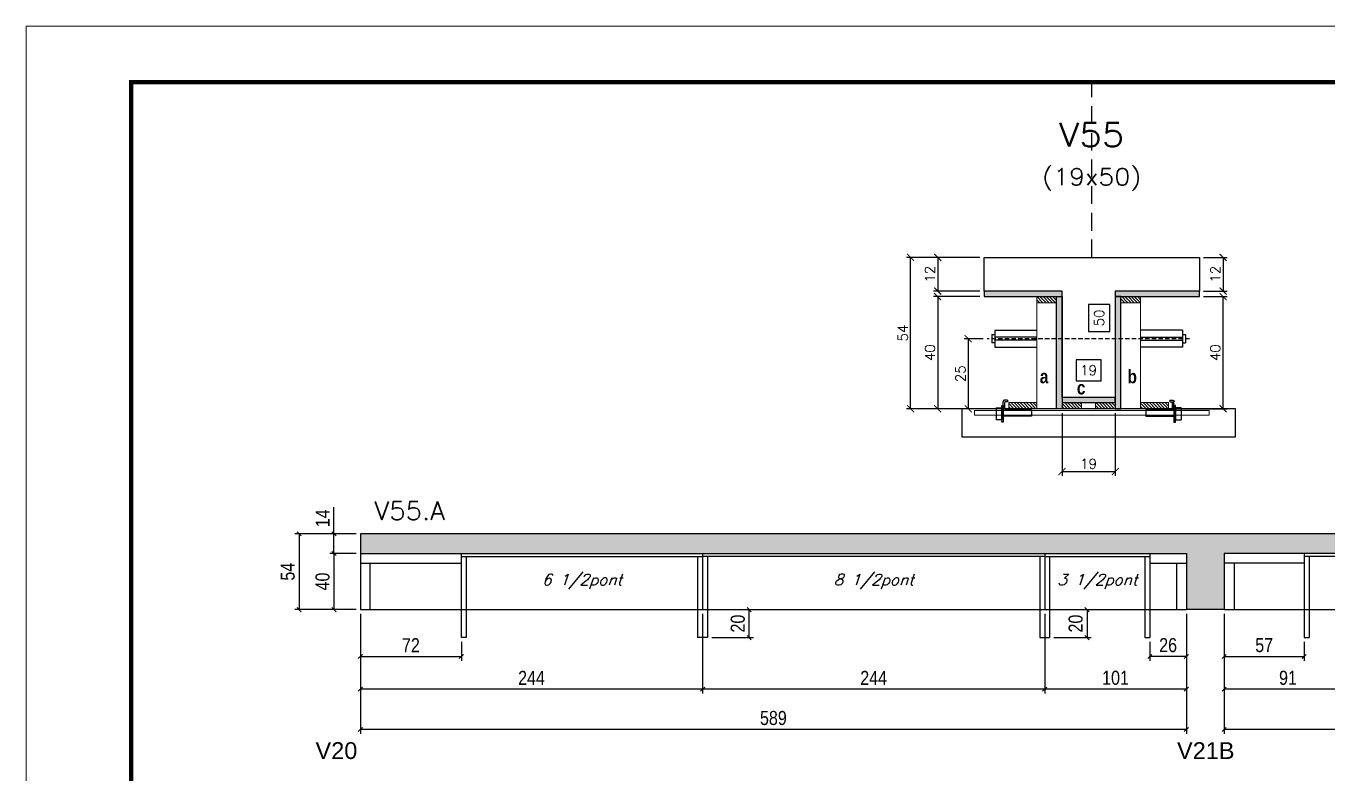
# Model space of a CAD drawing. Extents: x 0 to 6325, y 5574 to 19307.
# Drawn here: x 1585 to 2513, y 11834 to 12367 of the extents above; entities that cross this region are included whole.
import ezdxf
from ezdxf.enums import TextEntityAlignment as Align

# ---------------------------------------------------------------- set-up
doc = ezdxf.new("R2010")
doc.units = 0
doc.linetypes.add('DASHED', pattern=[0.75, 0.5, -0.25])
doc.linetypes.add('HIDDEN', pattern=[9.525, 6.35, -3.175])
for name, color, linetype in [('1', 1, 'Continuous'), ('5', 5, 'Continuous'), ('barrote', 251, 'Continuous'), ('COTA', 241, 'Continuous'), ('Cota Seção (2x)', 4, 'Continuous'), ('detalhes', 4, 'Continuous'), ('Hachura', 253, 'Continuous'), ('Painéis', 200, 'Continuous'), ('presilha', 1, 'Continuous'), ('SARR_2.2x7', 40, 'Continuous'), ('SARR_3.5x7', 81, 'Continuous'), ('TENSOR', 3, 'Continuous'), ('texto', 7, 'Continuous'), ('Texto de Titulo', 7, 'Continuous'), ('Texto Qtd Sarr', 242, 'Continuous')]:
    doc.layers.add(name, color=color, linetype=linetype)
for name, color, linetype, lineweight in [('CONCRETO', 251, 'Continuous', 25), ('Folhas', 255, 'Continuous', 9), ('Madeira', 126, 'Continuous', 18), ('SARRAFO DE PRESSAO', 251, 'DASHED', 9), ('SCO-___-LAJ', 2, 'Continuous', 0), ('Texto Seção', 7, 'Continuous', 15)]:
    doc.layers.add(name, color=color, linetype=linetype, lineweight=lineweight)
doc.styles.add('COTA TECNICA', font='techl___.ttf', dxfattribs={"height": 10})
doc.styles.add('REGUA-120', font='ROMANS.shx', dxfattribs={"height": 15})
doc.styles.add('Romans', font='romans.shx')
doc.styles.get("Standard").update_dxf_attribs({"font": 'arial.ttf'})
doc.styles.add('TECNICA', font='techb___.ttf', dxfattribs={"height": 10})
doc.dimstyles.new('Cota Seção (2x)', dxfattribs={"dimtxt": 7, "dimasz": 5, "dimexe": 3, "dimexo": 3, "dimgap": 2, "dimtad": 3, "dimdec": 1, "dimlfac": 0.5, "dimzin": 12, "dimdsep": 46, "dimtxsty": 'Romans', "dimblk": 'ARCHTICK', "dimcen": 0, "dimclrd": 4, "dimclre": 4, "dimclrt": 1, "dimadec": 1, "dimazin": 3, "dimtfac": 1, "dimtdec": 1, "dimtmove": 0, "dimatfit": 3, "dimldrblk": 'OBLIQUE', "dimfxl": 1, "dimtolj": 1, "dimtzin": 12, "dimarcsym": 0})
doc.dimstyles.new('Cota Seção interna', dxfattribs={"dimtxt": 7, "dimasz": 6, "dimexe": 0.18, "dimexo": 2, "dimgap": -4, "dimtad": 3, "dimdec": 1, "dimlfac": 0.5, "dimzin": 12, "dimdsep": 46, "dimtxsty": 'Romans', "dimblk": 'ARCHTICK', "dimcen": 0.09, "dimse1": 1, "dimse2": 1, "dimsd1": 1, "dimsd2": 1, "dimclrd": 180, "dimclre": 5, "dimclrt": 1, "dimadec": 0, "dimazin": 3, "dimtfac": 1, "dimtdec": 1, "dimtofl": 0, "dimtmove": 0, "dimatfit": 3, "dimldrblk": 'ARCHTICK', "dimfxl": 1, "dimtolj": 1, "dimtzin": 0, "dimarcsym": 0})
doc.dimstyles.new('PAINEL', dxfattribs={"dimtxt": 10, "dimasz": 3, "dimexe": 3, "dimexo": 3, "dimgap": 3, "dimtad": 1, "dimdec": 1, "dimzin": 12, "dimdsep": 46, "dimtxsty": 'COTA TECNICA', "dimblk1": 'OBLIQUE', "dimblk2": 'OBLIQUE', "dimsah": 1, "dimcen": 0.9, "dimclrd": 4, "dimclre": 4, "dimclrt": 240, "dimadec": 1, "dimazin": 3, "dimtfac": 1, "dimtdec": 1, "dimtmove": 0, "dimatfit": 3, "dimfxl": 1, "dimtolj": 1, "dimtzin": 12, "dimarcsym": 0})
pattern_1 = [(315, (25280.4202, 3864.4807), (1.12253202, 1.12253202), [])]

# ---------------------------------------------------------------- blocks, each defined once
blk = doc.blocks.new('9999999999')
at = {"layer": 'Folhas'}
blk.add_lwpolyline([(98138.98, 34190.21), (99623.98, 34190.21), (99623.98, 35240.21), (98138.98, 35240.21)], close=True, dxfattribs=at)
at = {"layer": 'Folhas', "color": 30, "const_width": 3}
blk.add_lwpolyline([(98213.98, 34230.21), (99583.98, 34230.21), (99583.98, 35200.21), (98213.98, 35200.21)], close=True, dxfattribs=at)
blk = doc.blocks.new('titulo1')
at = {"layer": 'Defpoints', "color": 252, "linetype": 'HIDDEN', "ltscale": 2}
blk.add_line((0, 0), (0, 125), dxfattribs=at)
at = {"layer": 'Defpoints', "style": 'Romans', "oblique": 15}
blk.add_attdef('FOLHA', text='', height=10, dxfattribs=at).set_placement((0, 15.58), align=Align.MIDDLE_CENTER)
at = {"layer": 'Texto Qtd Sarr', "color": 3, "style": 'Romans', "oblique": 15}
for tag, height, p in [('TITULO', 17, (0, 71.45)), ('SEÇÃO', 12, (0, 41.55))]:
    blk.add_attdef(tag, text='', height=height, dxfattribs=at).set_placement(p, align=Align.MIDDLE_CENTER)
blk = doc.blocks.new('_ArchTick')
at = {"color": 0, "linetype": 'ByBlock', "const_width": 0.15}
blk.add_lwpolyline([(-0.5, -0.5), (0.5, 0.5)], dxfattribs=at)
blk = doc.blocks.new('*D3321')
at = {"layer": 'COTA', "color": 4, "lineweight": -2, "transparency": 16777216}
for p, q in [((2424.8, 12202.12), (2441.67, 12202.12)), ((2438.67, 12202.12), (2438.67, 12178.12)), ((2424.8, 12178.12), (2441.67, 12178.12))]:
    blk.add_line(p, q, dxfattribs=at)
at = {"layer": 'Defpoints', "color": 0, "transparency": 16777216}
for p in [(2421.8, 12202.12), (2421.8, 12178.12), (2438.67, 12178.12)]:
    blk.add_point(p, dxfattribs=at)
at = {"layer": 'COTA', "color": 4, "lineweight": -2, "transparency": 16777216, "xscale": 5, "yscale": 5, "zscale": 5}
for p, rotation in [((2438.67, 12202.12), 90), ((2438.67, 12178.12), 270)]:
    blk.add_blockref('_ArchTick', p, dxfattribs=dict(at, rotation=rotation))
at = {"layer": 'COTA', "color": 1, "transparency": 16777216, "insert": (2433.17, 12190.12), "char_height": 7, "attachment_point": 5, "rotation": 90, "style": 'Romans'}
blk.add_mtext('\\A1;12', dxfattribs=at)
blk = doc.blocks.new('_Oblique')
at = {"layer": '1', "color": 0, "lineweight": -2}
blk.add_line((-0.5, -0.5), (0.5, 0.5), dxfattribs=at)
blk = doc.blocks.new('*D3322')
at = {"layer": 'COTA', "color": 4, "lineweight": -2, "transparency": 16777216}
for p, q in [((2265.2, 12202.12), (2212.82, 12202.12)), ((2215.82, 12094.12), (2215.82, 12202.12)), ((2287.2, 12094.12), (2212.82, 12094.12))]:
    blk.add_line(p, q, dxfattribs=at)
at = {"layer": 'Defpoints', "color": 0, "transparency": 16777216}
for p in [(2215.82, 12202.12), (2268.2, 12202.12), (2290.2, 12094.12)]:
    blk.add_point(p, dxfattribs=at)
at = {"layer": 'COTA', "color": 4, "lineweight": -2, "transparency": 16777216, "xscale": 5, "yscale": 5, "zscale": 5}
for p, rotation in [((2215.82, 12202.12), 90), ((2215.82, 12094.12), 270)]:
    blk.add_blockref('_ArchTick', p, dxfattribs=dict(at, rotation=rotation))
at = {"layer": 'COTA', "color": 1, "transparency": 16777216, "insert": (2210.32, 12148.12), "char_height": 7, "attachment_point": 5, "rotation": 90, "style": 'Romans'}
blk.add_mtext('\\A1;54', dxfattribs=at)
blk = doc.blocks.new('*D3323')
at = {"layer": 'COTA', "color": 4, "lineweight": -2, "transparency": 16777216}
for p, q in [((2424.8, 12174.12), (2441.67, 12174.12)), ((2438.67, 12094.12), (2438.67, 12174.12)), ((2398.4, 12094.12), (2441.67, 12094.12))]:
    blk.add_line(p, q, dxfattribs=at)
at = {"layer": 'Defpoints', "color": 0, "transparency": 16777216}
for p in [(2421.8, 12174.12), (2438.67, 12174.12), (2395.4, 12094.12)]:
    blk.add_point(p, dxfattribs=at)
at = {"layer": 'COTA', "color": 4, "lineweight": -2, "transparency": 16777216, "xscale": 5, "yscale": 5, "zscale": 5}
for p, rotation in [((2438.67, 12174.12), 90), ((2438.67, 12094.12), 270)]:
    blk.add_blockref('_ArchTick', p, dxfattribs=dict(at, rotation=rotation))
at = {"layer": 'COTA', "color": 1, "transparency": 16777216, "insert": (2433.17, 12134.12), "char_height": 7, "attachment_point": 5, "rotation": 90, "style": 'Romans'}
blk.add_mtext('\\A1;40', dxfattribs=at)
blk = doc.blocks.new('*D3324')
at = {"layer": 'Cota Seção (2x)', "color": 180, "lineweight": -2, "transparency": 16777216}
for p, q in [((2357.8, 12168.6), (2342.8, 12168.6)), ((2342.8, 12168.6), (2342.8, 12149.27)), ((2357.8, 12149.27), (2357.8, 12168.6)), ((2342.8, 12149.27), (2357.8, 12149.27))]:
    blk.add_line(p, q, dxfattribs=at)
at = {"layer": 'Defpoints', "color": 0, "transparency": 16777216}
for p in [(2361.8, 12202.12), (2372.8, 12202.12), (2372.8, 12102.12)]:
    blk.add_point(p, dxfattribs=at)
at = {"layer": 'Cota Seção (2x)', "color": 1, "transparency": 16777216, "insert": (2350.3, 12158.93), "char_height": 7, "attachment_point": 5, "rotation": 90, "style": 'Romans'}
blk.add_mtext('\\A1;50', dxfattribs=at)
blk = doc.blocks.new('*D3325')
at = {"layer": 'COTA', "color": 4, "lineweight": -2, "transparency": 16777216}
for p, q in [((2265.2, 12202.12), (2232.14, 12202.12)), ((2235.14, 12202.12), (2235.14, 12178.12)), ((2265.2, 12178.12), (2232.14, 12178.12))]:
    blk.add_line(p, q, dxfattribs=at)
at = {"layer": 'Defpoints', "color": 0, "transparency": 16777216}
for p in [(2268.2, 12202.12), (2235.14, 12178.12), (2268.2, 12178.12)]:
    blk.add_point(p, dxfattribs=at)
at = {"layer": 'COTA', "color": 4, "lineweight": -2, "transparency": 16777216, "xscale": 5, "yscale": 5, "zscale": 5}
for p, rotation in [((2235.14, 12202.12), 90), ((2235.14, 12178.12), 270)]:
    blk.add_blockref('_ArchTick', p, dxfattribs=dict(at, rotation=rotation))
at = {"layer": 'COTA', "color": 1, "transparency": 16777216, "insert": (2229.64, 12190.12), "char_height": 7, "attachment_point": 5, "rotation": 90, "style": 'Romans'}
blk.add_mtext('\\A1;12', dxfattribs=at)
blk = doc.blocks.new('*D3326')
at = {"layer": 'COTA', "color": 4, "lineweight": -2, "transparency": 16777216}
for p, q in [((2265.2, 12174.12), (2232.14, 12174.12)), ((2235.14, 12174.12), (2235.14, 12094.12)), ((2287.2, 12094.12), (2232.14, 12094.12))]:
    blk.add_line(p, q, dxfattribs=at)
at = {"layer": 'Defpoints', "color": 0, "transparency": 16777216}
for p in [(2268.2, 12174.12), (2235.14, 12094.12), (2290.2, 12094.12)]:
    blk.add_point(p, dxfattribs=at)
at = {"layer": 'COTA', "color": 4, "lineweight": -2, "transparency": 16777216, "xscale": 5, "yscale": 5, "zscale": 5}
for p, rotation in [((2235.14, 12174.12), 90), ((2235.14, 12094.12), 270)]:
    blk.add_blockref('_ArchTick', p, dxfattribs=dict(at, rotation=rotation))
at = {"layer": 'COTA', "color": 1, "transparency": 16777216, "insert": (2229.64, 12134.12), "char_height": 7, "attachment_point": 5, "rotation": 90, "style": 'Romans'}
blk.add_mtext('\\A1;40', dxfattribs=at)
blk = doc.blocks.new('PRESILHA METÁLICA 1')
at = {"layer": 'presilha'}
for p, q in [((6, 15.5), (7.5, 15.5)), ((6, -2.5), (6, 15.5)), ((7.5, 10.6), (7.5, 19.9)), ((7.5, 15.5), (7.5, -2.5)), ((12, 21), (8.6, 21)), ((9, 11.6), (9, 18.9)), ((12, 19.5), (9.6, 19.5)), ((12, 21), (12, 19.5)), ((0, 13), (6, 13)), ((0, 13), (0, 0)), ((6, 0), (0, 0)), ((6, 13), (6, 0)), ((37.5, 4.1), (7.5, 4.1)), ((37.5, 11), (9.6, 11)), ((37.5, 11), (37.5, 4.1)), ((7.5, -2.5), (6, -2.5))]:
    blk.add_line(p, q, dxfattribs=at)
for centre, radius, start, end in [((8.6, 19.9), 1.14, 90, 180), ((9.6, 18.9), 0.57, 90, 180), ((9.6, 11.6), 0.57, 180, 270)]:
    blk.add_arc(centre, radius, start, end, dxfattribs=at)
blk = doc.blocks.new('*D3327')
at = {"layer": 'COTA', "color": 4, "lineweight": -2, "transparency": 16777216}
for p, q in [((2323.8, 12091.12), (2323.8, 12046.4)), ((2361.8, 12091.12), (2361.8, 12046.4)), ((2323.8, 12049.4), (2361.8, 12049.4))]:
    blk.add_line(p, q, dxfattribs=at)
at = {"layer": 'Defpoints', "color": 0, "transparency": 16777216}
for p in [(2323.8, 12094.12), (2361.8, 12094.12), (2361.8, 12049.4)]:
    blk.add_point(p, dxfattribs=at)
at = {"layer": 'COTA', "color": 4, "lineweight": -2, "transparency": 16777216, "xscale": 5, "yscale": 5, "zscale": 5, "rotation": 180}
blk.add_blockref('_ArchTick', (2323.8, 12049.4), dxfattribs=at)
at = {"layer": 'COTA', "color": 4, "lineweight": -2, "transparency": 16777216, "xscale": 5, "yscale": 5, "zscale": 5}
blk.add_blockref('_ArchTick', (2361.8, 12049.4), dxfattribs=at)
at = {"layer": 'COTA', "color": 1, "transparency": 16777216, "insert": (2342.8, 12054.9), "char_height": 7, "attachment_point": 5, "style": 'Romans'}
blk.add_mtext('\\A1;19', dxfattribs=at)
blk = doc.blocks.new('*D3328')
at = {"layer": 'Cota Seção (2x)', "color": 180, "lineweight": -2, "transparency": 16777216}
for p, q in [((2351.8, 12129.12), (2333.8, 12129.12)), ((2333.8, 12129.12), (2333.8, 12114.12)), ((2351.8, 12114.12), (2351.8, 12129.12)), ((2333.8, 12114.12), (2351.8, 12114.12))]:
    blk.add_line(p, q, dxfattribs=at)
at = {"layer": 'Defpoints', "color": 0, "transparency": 16777216}
for p in [(2361.8, 12110.12), (2323.8, 12094.12), (2361.8, 12094.12)]:
    blk.add_point(p, dxfattribs=at)
at = {"layer": 'Cota Seção (2x)', "color": 1, "transparency": 16777216, "insert": (2342.8, 12121.62), "char_height": 7, "attachment_point": 5, "style": 'Romans'}
blk.add_mtext('\\A1;19', dxfattribs=at)
blk = doc.blocks.new('*D3329')
at = {"layer": 'COTA', "color": 4, "lineweight": -2, "transparency": 16777216}
for p, q in [((2439.47, 11947.92), (2439.47, 11862.38)), ((2774.47, 11947.92), (2774.47, 11862.38)), ((2774.47, 11865.38), (2439.47, 11865.38))]:
    blk.add_line(p, q, dxfattribs=at)
at = {"layer": 'Defpoints', "color": 0, "transparency": 16777216}
for p in [(2439.47, 11950.92), (2774.47, 11950.92), (2439.47, 11865.38)]:
    blk.add_point(p, dxfattribs=at)
at = {"layer": 'COTA', "color": 4, "lineweight": -2, "transparency": 16777216, "xscale": 3, "yscale": 3, "zscale": 3, "rotation": 180}
blk.add_blockref('_Oblique', (2439.47, 11865.38), dxfattribs=at)
at = {"layer": 'COTA', "color": 4, "lineweight": -2, "transparency": 16777216, "xscale": 3, "yscale": 3, "zscale": 3}
blk.add_blockref('_Oblique', (2774.47, 11865.38), dxfattribs=at)
at = {"layer": 'COTA', "color": 240, "transparency": 16777216, "insert": (2606.97, 11873.6), "char_height": 10, "attachment_point": 5, "style": 'COTA TECNICA'}
blk.add_mtext('\\A1;335', dxfattribs=at)
blk = doc.blocks.new('*D3330')
at = {"layer": 'COTA', "color": 4, "lineweight": -2, "transparency": 16777216}
for p, q in [((1820.47, 11990.92), (1801.59, 11990.92)), ((1804.59, 11990.92), (1804.59, 11950.92)), ((1820.47, 11950.92), (1801.59, 11950.92))]:
    blk.add_line(p, q, dxfattribs=at)
at = {"layer": 'Defpoints', "color": 0, "transparency": 16777216}
for p in [(1823.47, 11990.92), (1804.59, 11950.92), (1823.47, 11950.92)]:
    blk.add_point(p, dxfattribs=at)
at = {"layer": 'COTA', "color": 4, "lineweight": -2, "transparency": 16777216, "xscale": 3, "yscale": 3, "zscale": 3}
for p, rotation in [((1804.59, 11990.92), 90), ((1804.59, 11950.92), 270)]:
    blk.add_blockref('_Oblique', p, dxfattribs=dict(at, rotation=rotation))
at = {"layer": 'COTA', "color": 240, "transparency": 16777216, "insert": (1796.48, 11970.92), "char_height": 10, "attachment_point": 5, "rotation": 90, "style": 'COTA TECNICA'}
blk.add_mtext('\\A1;40', dxfattribs=at)
blk = doc.blocks.new('*D3331')
at = {"layer": 'COTA', "color": 4, "lineweight": -2, "transparency": 16777216}
for p, q in [((1804.59, 12004.92), (1804.59, 12024.03)), ((1820.47, 12004.92), (1801.59, 12004.92)), ((1804.59, 11990.92), (1804.59, 12004.92)), ((1820.47, 11990.92), (1801.59, 11990.92))]:
    blk.add_line(p, q, dxfattribs=at)
at = {"layer": 'Defpoints', "color": 0, "transparency": 16777216}
for p in [(1804.59, 12004.92), (1823.47, 12004.92), (1823.47, 11990.92)]:
    blk.add_point(p, dxfattribs=at)
at = {"layer": 'COTA', "color": 4, "lineweight": -2, "transparency": 16777216, "xscale": 3, "yscale": 3, "zscale": 3}
for p, rotation in [((1804.59, 12004.92), 90), ((1804.59, 11990.92), 270)]:
    blk.add_blockref('_Oblique', p, dxfattribs=dict(at, rotation=rotation))
at = {"layer": 'COTA', "color": 240, "transparency": 16777216, "insert": (1796.51, 12015.98), "char_height": 10, "attachment_point": 5, "rotation": 90, "style": 'COTA TECNICA'}
blk.add_mtext('\\A1;14', dxfattribs=at)
blk = doc.blocks.new('*D3332')
at = {"layer": 'COTA', "color": 4, "lineweight": -2, "transparency": 16777216}
for p, q in [((1820.47, 12004.92), (1776.76, 12004.92)), ((1779.76, 12004.92), (1779.76, 11950.92)), ((1820.47, 11950.92), (1776.76, 11950.92))]:
    blk.add_line(p, q, dxfattribs=at)
at = {"layer": 'Defpoints', "color": 0, "transparency": 16777216}
for p in [(1823.47, 12004.92), (1779.76, 11950.92), (1823.47, 11950.92)]:
    blk.add_point(p, dxfattribs=at)
at = {"layer": 'COTA', "color": 4, "lineweight": -2, "transparency": 16777216, "xscale": 3, "yscale": 3, "zscale": 3}
for p, rotation in [((1779.76, 12004.92), 90), ((1779.76, 11950.92), 270)]:
    blk.add_blockref('_Oblique', p, dxfattribs=dict(at, rotation=rotation))
at = {"layer": 'COTA', "color": 240, "transparency": 16777216, "insert": (1771.65, 11977.92), "char_height": 10, "attachment_point": 5, "rotation": 90, "style": 'COTA TECNICA'}
blk.add_mtext('\\A1;54', dxfattribs=at)
blk = doc.blocks.new('*D3333')
at = {"layer": 'COTA', "color": 4, "lineweight": -2, "transparency": 16777216}
for p, q in [((2439.47, 11947.92), (2439.47, 11891.11)), ((2530.47, 11947.92), (2530.47, 11891.11)), ((2530.47, 11894.11), (2439.47, 11894.11))]:
    blk.add_line(p, q, dxfattribs=at)
at = {"layer": 'Defpoints', "color": 0, "transparency": 16777216}
for p in [(2439.47, 11950.92), (2530.47, 11950.92), (2439.47, 11894.11)]:
    blk.add_point(p, dxfattribs=at)
at = {"layer": 'COTA', "color": 4, "lineweight": -2, "transparency": 16777216, "xscale": 3, "yscale": 3, "zscale": 3, "rotation": 180}
blk.add_blockref('_Oblique', (2439.47, 11894.11), dxfattribs=at)
at = {"layer": 'COTA', "color": 4, "lineweight": -2, "transparency": 16777216, "xscale": 3, "yscale": 3, "zscale": 3}
blk.add_blockref('_Oblique', (2530.47, 11894.11), dxfattribs=at)
at = {"layer": 'COTA', "color": 240, "transparency": 16777216, "insert": (2484.97, 11902.2), "char_height": 10, "attachment_point": 5, "style": 'COTA TECNICA'}
blk.add_mtext('\\A1;91', dxfattribs=at)
blk = doc.blocks.new('*D4403')
at = {"layer": 'COTA', "color": 4, "lineweight": -2, "transparency": 16777216}
for p, q in [((2439.47, 11947.92), (2439.47, 11914.41)), ((2496.47, 11927.92), (2496.47, 11914.41)), ((2439.47, 11917.41), (2496.47, 11917.41))]:
    blk.add_line(p, q, dxfattribs=at)
at = {"layer": 'Defpoints', "color": 0, "transparency": 16777216}
for p in [(2439.47, 11950.92), (2496.47, 11930.92), (2496.47, 11917.41)]:
    blk.add_point(p, dxfattribs=at)
at = {"layer": 'COTA', "color": 4, "lineweight": -2, "transparency": 16777216, "xscale": 3, "yscale": 3, "zscale": 3, "rotation": 180}
blk.add_blockref('_Oblique', (2439.47, 11917.41), dxfattribs=at)
at = {"layer": 'COTA', "color": 4, "lineweight": -2, "transparency": 16777216, "xscale": 3, "yscale": 3, "zscale": 3}
blk.add_blockref('_Oblique', (2496.47, 11917.41), dxfattribs=at)
at = {"layer": 'COTA', "color": 240, "transparency": 16777216, "insert": (2467.97, 11925.52), "char_height": 10, "attachment_point": 5, "style": 'COTA TECNICA'}
blk.add_mtext('\\A1;57', dxfattribs=at)
blk = doc.blocks.new('*D3334')
at = {"layer": 'COTA', "color": 4, "lineweight": -2, "transparency": 16777216}
for p, q in [((1823.47, 11947.92), (1823.47, 11862.38)), ((2412.47, 11947.92), (2412.47, 11862.38)), ((2412.47, 11865.38), (1823.47, 11865.38))]:
    blk.add_line(p, q, dxfattribs=at)
at = {"layer": 'Defpoints', "color": 0, "transparency": 16777216}
for p in [(1823.47, 11950.92), (2412.47, 11950.92), (1823.47, 11865.38)]:
    blk.add_point(p, dxfattribs=at)
at = {"layer": 'COTA', "color": 4, "lineweight": -2, "transparency": 16777216, "xscale": 3, "yscale": 3, "zscale": 3, "rotation": 180}
blk.add_blockref('_Oblique', (1823.47, 11865.38), dxfattribs=at)
at = {"layer": 'COTA', "color": 4, "lineweight": -2, "transparency": 16777216, "xscale": 3, "yscale": 3, "zscale": 3}
blk.add_blockref('_Oblique', (2412.47, 11865.38), dxfattribs=at)
at = {"layer": 'COTA', "color": 240, "transparency": 16777216, "insert": (2117.97, 11873.52), "char_height": 10, "attachment_point": 5, "style": 'COTA TECNICA'}
blk.add_mtext('\\A1;589', dxfattribs=at)
blk = doc.blocks.new('*D4404')
at = {"layer": 'COTA', "color": 4, "lineweight": -2, "transparency": 16777216}
for p, q in [((2311.47, 11947.92), (2311.47, 11891.11)), ((2412.47, 11947.92), (2412.47, 11891.11)), ((2412.47, 11894.11), (2311.47, 11894.11))]:
    blk.add_line(p, q, dxfattribs=at)
at = {"layer": 'Defpoints', "color": 0, "transparency": 16777216}
for p in [(2311.47, 11950.92), (2412.47, 11950.92), (2311.47, 11894.11)]:
    blk.add_point(p, dxfattribs=at)
at = {"layer": 'COTA', "color": 4, "lineweight": -2, "transparency": 16777216, "xscale": 3, "yscale": 3, "zscale": 3, "rotation": 180}
blk.add_blockref('_Oblique', (2311.47, 11894.11), dxfattribs=at)
at = {"layer": 'COTA', "color": 4, "lineweight": -2, "transparency": 16777216, "xscale": 3, "yscale": 3, "zscale": 3}
blk.add_blockref('_Oblique', (2412.47, 11894.11), dxfattribs=at)
at = {"layer": 'COTA', "color": 240, "transparency": 16777216, "insert": (2361.97, 11902.21), "char_height": 10, "attachment_point": 5, "style": 'COTA TECNICA'}
blk.add_mtext('\\A1;101', dxfattribs=at)
blk = doc.blocks.new('*D4405')
at = {"layer": 'COTA', "color": 4, "lineweight": -2, "transparency": 16777216}
for p, q in [((2067.47, 11947.92), (2067.47, 11891.11)), ((2311.47, 11947.92), (2311.47, 11891.11)), ((2311.47, 11894.11), (2067.47, 11894.11))]:
    blk.add_line(p, q, dxfattribs=at)
at = {"layer": 'Defpoints', "color": 0, "transparency": 16777216}
for p in [(2067.47, 11950.92), (2311.47, 11950.92), (2067.47, 11894.11)]:
    blk.add_point(p, dxfattribs=at)
at = {"layer": 'COTA', "color": 4, "lineweight": -2, "transparency": 16777216, "xscale": 3, "yscale": 3, "zscale": 3, "rotation": 180}
blk.add_blockref('_Oblique', (2067.47, 11894.11), dxfattribs=at)
at = {"layer": 'COTA', "color": 4, "lineweight": -2, "transparency": 16777216, "xscale": 3, "yscale": 3, "zscale": 3}
blk.add_blockref('_Oblique', (2311.47, 11894.11), dxfattribs=at)
at = {"layer": 'COTA', "color": 240, "transparency": 16777216, "insert": (2189.47, 11902.18), "char_height": 10, "attachment_point": 5, "style": 'COTA TECNICA'}
blk.add_mtext('\\A1;244', dxfattribs=at)
blk = doc.blocks.new('*D4397')
at = {"layer": 'COTA', "color": 4, "lineweight": -2, "transparency": 16777216}
for p, q in [((1823.47, 11947.92), (1823.47, 11891.11)), ((2067.47, 11947.92), (2067.47, 11891.11)), ((2067.47, 11894.11), (1823.47, 11894.11))]:
    blk.add_line(p, q, dxfattribs=at)
at = {"layer": 'Defpoints', "color": 0, "transparency": 16777216}
for p in [(1823.47, 11950.92), (2067.47, 11950.92), (1823.47, 11894.11)]:
    blk.add_point(p, dxfattribs=at)
at = {"layer": 'COTA', "color": 4, "lineweight": -2, "transparency": 16777216, "xscale": 3, "yscale": 3, "zscale": 3, "rotation": 180}
blk.add_blockref('_Oblique', (1823.47, 11894.11), dxfattribs=at)
at = {"layer": 'COTA', "color": 4, "lineweight": -2, "transparency": 16777216, "xscale": 3, "yscale": 3, "zscale": 3}
blk.add_blockref('_Oblique', (2067.47, 11894.11), dxfattribs=at)
at = {"layer": 'COTA', "color": 240, "transparency": 16777216, "insert": (1945.47, 11902.18), "char_height": 10, "attachment_point": 5, "style": 'COTA TECNICA'}
blk.add_mtext('\\A1;244', dxfattribs=at)
blk = doc.blocks.new('*D4398')
at = {"layer": 'COTA', "color": 4, "lineweight": -2, "transparency": 16777216}
for p, q in [((2100.7, 11930.92), (2100.7, 11950.92)), ((2073.97, 11930.92), (2103.7, 11930.92))]:
    blk.add_line(p, q, dxfattribs=at)
at = {"layer": 'Defpoints', "color": 0, "transparency": 16777216}
for p in [(2100.7, 11950.92), (2100.7, 11950.92), (2070.97, 11930.92)]:
    blk.add_point(p, dxfattribs=at)
at = {"layer": 'COTA', "color": 4, "lineweight": -2, "transparency": 16777216, "xscale": 3, "yscale": 3, "zscale": 3}
for p, rotation in [((2100.7, 11950.92), 90), ((2100.7, 11930.92), 270)]:
    blk.add_blockref('_Oblique', p, dxfattribs=dict(at, rotation=rotation))
at = {"layer": 'COTA', "color": 240, "transparency": 16777216, "insert": (2092.6, 11940.92), "char_height": 10, "attachment_point": 5, "rotation": 90, "style": 'COTA TECNICA'}
blk.add_mtext('\\A1;20', dxfattribs=at)
blk = doc.blocks.new('*D4399')
at = {"layer": 'COTA', "color": 4, "lineweight": -2, "transparency": 16777216}
for p, q in [((2341.67, 11950.92), (2341.67, 11930.92)), ((2317.97, 11930.92), (2344.67, 11930.92))]:
    blk.add_line(p, q, dxfattribs=at)
at = {"layer": 'Defpoints', "color": 0, "transparency": 16777216}
for p in [(2341.67, 11950.92), (2314.97, 11930.92), (2341.67, 11930.92)]:
    blk.add_point(p, dxfattribs=at)
at = {"layer": 'COTA', "color": 4, "lineweight": -2, "transparency": 16777216, "xscale": 3, "yscale": 3, "zscale": 3}
for p, rotation in [((2341.67, 11950.92), 90), ((2341.67, 11930.92), 270)]:
    blk.add_blockref('_Oblique', p, dxfattribs=dict(at, rotation=rotation))
at = {"layer": 'COTA', "color": 240, "transparency": 16777216, "insert": (2333.56, 11940.92), "char_height": 10, "attachment_point": 5, "rotation": 90, "style": 'COTA TECNICA'}
blk.add_mtext('\\A1;20', dxfattribs=at)
blk = doc.blocks.new('*D4409')
at = {"layer": 'COTA', "color": 4, "lineweight": -2, "transparency": 16777216}
for p, q in [((1823.47, 11947.92), (1823.47, 11914.41)), ((1895.47, 11927.92), (1895.47, 11914.41)), ((1823.47, 11917.41), (1895.47, 11917.41))]:
    blk.add_line(p, q, dxfattribs=at)
at = {"layer": 'Defpoints', "color": 0, "transparency": 16777216}
for p in [(1823.47, 11950.92), (1895.47, 11930.92), (1895.47, 11917.41)]:
    blk.add_point(p, dxfattribs=at)
at = {"layer": 'COTA', "color": 4, "lineweight": -2, "transparency": 16777216, "xscale": 3, "yscale": 3, "zscale": 3, "rotation": 180}
blk.add_blockref('_Oblique', (1823.47, 11917.41), dxfattribs=at)
at = {"layer": 'COTA', "color": 4, "lineweight": -2, "transparency": 16777216, "xscale": 3, "yscale": 3, "zscale": 3}
blk.add_blockref('_Oblique', (1895.47, 11917.41), dxfattribs=at)
at = {"layer": 'COTA', "color": 240, "transparency": 16777216, "insert": (1859.47, 11925.48), "char_height": 10, "attachment_point": 5, "style": 'COTA TECNICA'}
blk.add_mtext('\\A1;72', dxfattribs=at)
blk = doc.blocks.new('*D4411')
at = {"layer": 'COTA', "color": 4, "lineweight": -2, "transparency": 16777216}
for p, q in [((2412.47, 11947.92), (2412.47, 11914.41)), ((2386.47, 11927.92), (2386.47, 11914.41)), ((2412.47, 11917.41), (2386.47, 11917.41))]:
    blk.add_line(p, q, dxfattribs=at)
at = {"layer": 'Defpoints', "color": 0, "transparency": 16777216}
for p in [(2412.47, 11950.92), (2386.47, 11930.92), (2386.47, 11917.41)]:
    blk.add_point(p, dxfattribs=at)
at = {"layer": 'COTA', "color": 4, "lineweight": -2, "transparency": 16777216, "xscale": 3, "yscale": 3, "zscale": 3, "rotation": 180}
blk.add_blockref('_Oblique', (2386.47, 11917.41), dxfattribs=at)
at = {"layer": 'COTA', "color": 4, "lineweight": -2, "transparency": 16777216, "xscale": 3, "yscale": 3, "zscale": 3}
blk.add_blockref('_Oblique', (2412.47, 11917.41), dxfattribs=at)
at = {"layer": 'COTA', "color": 240, "transparency": 16777216, "insert": (2399.47, 11925.51), "char_height": 10, "attachment_point": 5, "style": 'COTA TECNICA'}
blk.add_mtext('\\A1;26', dxfattribs=at)
blk = doc.blocks.new('*D4159')
at = {"layer": 'COTA', "color": 4, "lineweight": -2, "transparency": 16777216}
for p, q in [((2267.5, 12144.09), (2253.94, 12144.09)), ((2256.94, 12144.09), (2256.94, 12094.12)), ((2272.5, 12094.12), (2253.94, 12094.12))]:
    blk.add_line(p, q, dxfattribs=at)
at = {"layer": 'Defpoints', "color": 0, "transparency": 16777216}
for p in [(2270.5, 12144.09), (2256.94, 12094.12), (2275.5, 12094.12)]:
    blk.add_point(p, dxfattribs=at)
at = {"layer": 'COTA', "color": 4, "lineweight": -2, "transparency": 16777216, "xscale": 5, "yscale": 5, "zscale": 5}
for p, rotation in [((2256.94, 12144.09), 90), ((2256.94, 12094.12), 270)]:
    blk.add_blockref('_ArchTick', p, dxfattribs=dict(at, rotation=rotation))
at = {"layer": 'COTA', "color": 1, "transparency": 16777216, "insert": (2251.44, 12119.11), "char_height": 7, "attachment_point": 5, "rotation": 90, "style": 'Romans'}
blk.add_mtext('\\A1;25', dxfattribs=at)

msp = doc.modelspace()

# ---------------------------------------------------------------- hatches: boundary and pattern name
at = {"layer": 'COTA'}
h = msp.add_hatch(dxfattribs=at)
h.set_pattern_fill('AR-CONC', color=256, scale=0.03)
h.set_pattern_definition([(50, (-1620.0785, 263.3274), (5.46554, -0.4781726), [0.5715, -6.2865]), (355, (-1620.0785, 263.3274), (-1.0573026, 5.7317054), [0.4572, -5.0292175]), (100.451445, (-1619.623, 263.2875), (4.4082374, 5.2535326), [0.4857003, -5.3427073]), (46.1842, (-1620.0785, 264.8514), (8.1323712, -1.26127), [0.85725, -9.42975]), (96.63556, (-1619.401, 264.746), (7.122124, 7.4227837), [0.7285507, -8.014068]), (351.18415, (-1620.0785, 264.851), (7.122124, 7.422784), [0.685799, -7.543792]), (21, (-1619.3165, 264.4704), (4.5484317, -3.067956), [0.5715, -6.2865]), (326, (-1619.3165, 264.4704), (1.8540609, 5.525639), [0.4572, -5.0292]), (71.451445, (-1618.9375, 264.2147), (6.4024926, 2.457683), [0.4857003, -5.3426981]), (37.5, (-1620.0785, 263.3274), (0.0926581, 2.53665117), [0, -4.96824, 0, -5.1054, 0, -5.04825]), (7.5, (-1620.0785, 263.3274), (2.0045899, 3.00541724), [0, -2.91084, 0, -4.85394, 0, -1.92405]), (327.5, (-1621.7778, 263.3274), (4.06771786, -0.17186232), [0, -1.905, 0, -5.9436, 0, -7.8867]), (317.5, (-1622.5398, 263.3274), (4.4438754, 0.7627947), [0, -2.4765, 0, -3.94716, 0, -5.6007])])
h.paths.add_polyline_path([(1823.47, 12004.92), (2439.47, 12004.92), (2439.47, 11950.92), (2412.47, 11950.92), (2412.47, 11990.92), (1823.47, 11990.92)])
h = msp.add_hatch(dxfattribs=at)
h.set_pattern_fill('AR-CONC', color=256, scale=0.03)
h.set_pattern_definition([(50, (-204.779, 263.3274), (5.46554, -0.4781726), [0.5715, -6.2865]), (355, (-204.779, 263.3274), (-1.0573026, 5.7317054), [0.4572, -5.0292175]), (100.451445, (-204.3233, 263.2875), (4.4082374, 5.2535326), [0.4857003, -5.3427073]), (46.1842, (-204.779, 264.8514), (8.1323712, -1.26127), [0.85725, -9.42975]), (96.63556, (-204.101, 264.746), (7.122124, 7.4227837), [0.7285507, -8.014068]), (351.18415, (-204.779, 264.851), (7.122124, 7.422784), [0.685799, -7.543792]), (21, (-204.017, 264.4704), (4.5484317, -3.067956), [0.5715, -6.2865]), (326, (-204.017, 264.4704), (1.8540609, 5.525639), [0.4572, -5.0292]), (71.451445, (-203.638, 264.2147), (6.4024926, 2.457683), [0.4857003, -5.3426981]), (37.5, (-204.7788, 263.3274), (0.0926581, 2.53665117), [0, -4.96824, 0, -5.1054, 0, -5.04825]), (7.5, (-204.7788, 263.3274), (2.0045899, 3.00541724), [0, -2.91084, 0, -4.85394, 0, -1.92405]), (327.5, (-206.478, 263.3274), (4.06771786, -0.17186232), [0, -1.905, 0, -5.9436, 0, -7.8867]), (317.5, (-207.24, 263.3274), (4.4438754, 0.7627947), [0, -2.4765, 0, -3.94716, 0, -5.6007])])
h.paths.add_polyline_path([(2774.47, 12004.92), (2774.47, 11990.92), (2439.47, 11990.92), (2439.47, 12004.92)])
at = {"layer": 'Hachura'}
h = msp.add_hatch(color=256, dxfattribs=at)
h.dxf.hatch_style = 1
h.paths.add_polyline_path([(2323.8, 12174.12), (2323.8, 12178.12), (2268.2, 12178.12), (2268.2, 12174.12)])
h = msp.add_hatch(dxfattribs=at)
h.set_pattern_fill('ANSI31', color=256, scale=0.5, angle=270, style=0)
h.set_pattern_definition([(315, (25280.4202, 3866.4807), (1.12253202, 1.12253202), [])])
h.paths.add_polyline_path([(2319.8, 12169.72), (2319.8, 12174.12), (2305.8, 12174.12), (2305.8, 12169.72)])
h = msp.add_hatch(color=256, dxfattribs=at)
h.dxf.hatch_style = 1
h.paths.add_polyline_path([(2319.8, 12174.12), (2323.8, 12174.12), (2323.8, 12094.12), (2319.8, 12094.12)])
h = msp.add_hatch(color=256, dxfattribs=at)
h.dxf.hatch_style = 1
h.paths.add_polyline_path([(2421.8, 12174.12), (2421.8, 12178.12), (2361.8, 12178.12), (2361.8, 12174.12)])
h = msp.add_hatch(color=256, dxfattribs=at)
h.dxf.hatch_style = 1
h.paths.add_polyline_path([(2365.8, 12174.12), (2361.8, 12174.12), (2361.8, 12094.12), (2365.8, 12094.12)])
h = msp.add_hatch(dxfattribs=at)
h.set_pattern_fill('ANSI31', color=256, scale=0.5, angle=270, style=0)
h.set_pattern_definition([(315, (25280.4202, 3866.4807), (1.12253202, 1.12253202), [])])
h.paths.add_polyline_path([(2365.8, 12169.72), (2365.8, 12174.12), (2379.8, 12174.12), (2379.8, 12169.72)])
h = msp.add_hatch(dxfattribs=at)
h.set_pattern_fill('ANSI31', color=256, scale=0.5, angle=270, style=0)
h.set_pattern_definition([(315, (25280.4202, 3864.4807), (1.12253202, 1.12253202), [])])
h.paths.add_polyline_path([(2285.8, 12094.12), (2285.8, 12098.52), (2305.8, 12098.52), (2305.8, 12094.12)])
h = msp.add_hatch(color=256, dxfattribs=at)
h.dxf.hatch_style = 1
h.paths.add_polyline_path([(2361.8, 12098.52), (2361.8, 12102.12), (2323.8, 12102.12), (2323.8, 12098.52)])
h = msp.add_hatch(dxfattribs=at)
h.set_pattern_fill('ANSI31', color=256, scale=0.5, angle=270, style=0)
h.set_pattern_definition(pattern_1)
h.paths.add_polyline_path([(2323.8, 12094.12), (2323.8, 12098.52), (2337.8, 12098.52), (2337.8, 12094.12)])
h = msp.add_hatch(dxfattribs=at)
h.set_pattern_fill('ANSI31', color=256, scale=0.5, angle=270, style=0)
h.set_pattern_definition(pattern_1)
h.paths.add_polyline_path([(2361.8, 12094.12), (2361.8, 12098.52), (2347.8, 12098.52), (2347.8, 12094.12)])
h = msp.add_hatch(dxfattribs=at)
h.set_pattern_fill('ANSI31', color=256, scale=0.5, angle=270, style=0)
h.set_pattern_definition(pattern_1)
h.paths.add_polyline_path([(2399.8, 12094.12), (2399.8, 12098.52), (2379.8, 12098.52), (2379.8, 12094.12)])

# ---------------------------------------------------------------- linework, layer by layer
at = {"ltscale": 3}
for p, q in [((2273.8, 12147.09), (2273.8, 12141.09)), ((2273.8, 12147.09), (2275.8, 12147.09)), ((2275.8, 12150.09), (2275.8, 12138.09)), ((2275.8, 12150.09), (2305.8, 12150.09)), ((2305.8, 12145.09), (2275.8, 12145.09)), ((2409.8, 12150.09), (2379.8, 12150.09)), ((2379.8, 12145.09), (2409.8, 12145.09)), ((2409.8, 12150.09), (2409.8, 12138.09)), ((2409.8, 12147.09), (2411.8, 12147.09)), ((2411.8, 12147.09), (2411.8, 12141.09)), ((2275.8, 12141.09), (2273.8, 12141.09)), ((2305.8, 12143.09), (2275.8, 12143.09)), ((2275.8, 12138.09), (2305.8, 12138.09)), ((2379.8, 12143.09), (2409.8, 12143.09)), ((2409.8, 12138.09), (2379.8, 12138.09)), ((2409.8, 12141.09), (2411.8, 12141.09))]:
    msp.add_line(p, q, dxfattribs=at)
at = {"layer": 'barrote'}
msp.add_lwpolyline([(2252.34, 12074.12), (2447.53, 12074.12), (2447.53, 12094.12), (2252.34, 12094.12)], close=True, dxfattribs=at)
at = {"layer": 'CONCRETO'}
msp.add_lwpolyline([(2268.2, 12178.12), (2268.2, 12202.12), (2421.8, 12202.12), (2421.8, 12178.12), (2361.8, 12178.12), (2361.8, 12102.12), (2323.8, 12102.12), (2323.8, 12178.12)], close=True, dxfattribs=at)
at = {"layer": 'COTA'}
for p, q in [((2774.47, 12004.92), (1823.47, 12004.92)), ((1823.47, 12004.92), (1823.47, 11990.92)), ((2439.47, 11950.92), (2412.47, 11950.92))]:
    msp.add_line(p, q, dxfattribs=at)
at = {"layer": 'Madeira'}
for points in [[(2319.8, 12169.72), (2319.8, 12174.12), (2305.8, 12174.12), (2305.8, 12169.72)], [(2319.8, 12174.12), (2305.8, 12174.12), (2305.8, 12094.12), (2319.8, 12094.12)], [(2365.8, 12169.72), (2365.8, 12174.12), (2379.8, 12174.12), (2379.8, 12169.72)], [(2365.8, 12174.12), (2379.8, 12174.12), (2379.8, 12094.12), (2365.8, 12094.12)], [(2285.8, 12094.12), (2285.8, 12098.52), (2305.8, 12098.52), (2305.8, 12094.12)], [(2323.8, 12094.12), (2323.8, 12098.52), (2337.8, 12098.52), (2337.8, 12094.12)], [(2361.8, 12094.12), (2361.8, 12098.52), (2347.8, 12098.52), (2347.8, 12094.12)], [(2399.8, 12094.12), (2399.8, 12098.52), (2379.8, 12098.52), (2379.8, 12094.12)]]:
    msp.add_lwpolyline(points, close=True, dxfattribs=at)
at = {"layer": 'Painéis', "linetype": 'ByBlock'}
for p, q in [((1823.47, 11990.92), (2412.47, 11990.92)), ((1823.47, 11990.92), (1823.47, 11950.92)), ((2067.47, 11990.92), (2067.47, 11950.92)), ((2311.47, 11990.92), (2311.47, 11950.92)), ((2412.47, 11990.92), (2412.47, 11950.92)), ((2774.47, 11990.92), (2439.47, 11990.92)), ((2439.47, 11990.92), (2439.47, 11950.92)), ((1823.47, 11950.92), (2412.47, 11950.92)), ((2439.47, 11950.92), (2774.47, 11950.92))]:
    msp.add_line(p, q, dxfattribs=at)
at = {"layer": 'Painéis'}
for points in [[(2323.8, 12174.12), (2323.8, 12178.12), (2268.2, 12178.12), (2268.2, 12174.12)], [(2319.8, 12174.12), (2323.8, 12174.12), (2323.8, 12094.12), (2319.8, 12094.12)], [(2421.8, 12174.12), (2421.8, 12178.12), (2361.8, 12178.12), (2361.8, 12174.12)], [(2365.8, 12174.12), (2361.8, 12174.12), (2361.8, 12094.12), (2365.8, 12094.12)], [(2361.8, 12098.52), (2361.8, 12102.12), (2323.8, 12102.12), (2323.8, 12098.52)]]:
    msp.add_lwpolyline(points, close=True, dxfattribs=at)
at = {"layer": 'SARR_2.2x7', "linetype": 'Continuous'}
for p, q in [((1895.47, 11988.72), (2067.47, 11988.72)), ((2311.47, 11988.72), (2067.47, 11988.72)), ((2311.47, 11988.72), (2386.47, 11988.72)), ((2530.47, 11988.72), (2496.47, 11988.72)), ((1823.47, 11983.92), (1895.47, 11983.92)), ((1830.47, 11950.92), (1830.47, 11983.92)), ((2386.47, 11983.92), (2412.47, 11983.92)), ((2405.47, 11983.92), (2405.47, 11950.92)), ((2496.47, 11983.92), (2439.47, 11983.92)), ((2446.47, 11983.92), (2446.47, 11950.92))]:
    msp.add_line(p, q, dxfattribs=at)
at = {"layer": 'SARR_3.5x7'}
for p, q in [((1895.47, 11930.92), (1895.47, 11990.92)), ((1898.97, 11988.72), (1898.97, 11930.92)), ((2063.97, 11988.72), (2063.97, 11930.92)), ((2070.97, 11988.72), (2070.97, 11930.92)), ((2307.97, 11988.72), (2307.97, 11930.92)), ((2314.97, 11988.72), (2314.97, 11930.92)), ((2382.97, 11988.72), (2382.97, 11930.92)), ((2386.47, 11990.92), (2386.47, 11930.92)), ((2496.47, 11990.92), (2496.47, 11930.92)), ((2499.97, 11988.72), (2499.97, 11930.92)), ((1898.97, 11930.92), (1895.47, 11930.92)), ((2070.97, 11930.92), (2063.97, 11930.92)), ((2307.97, 11930.92), (2314.97, 11930.92)), ((2382.97, 11930.92), (2386.47, 11930.92)), ((2496.47, 11930.92), (2499.97, 11930.92))]:
    msp.add_line(p, q, dxfattribs=at)
at = {"layer": 'SCO-___-LAJ', "color": 1}
msp.add_lwpolyline([(2261.35, 12092.79), (2428.65, 12092.79), (2428.65, 12089.59), (2261.35, 12089.59)], close=True, dxfattribs=at)
at = {"layer": 'TENSOR', "linetype": 'HIDDEN', "ltscale": 0.5}
msp.add_line((2414.8, 12144.09), (2270.5, 12144.09), dxfattribs=at)

# ---------------------------------------------------------------- block references
at = {"layer": 'presilha', "yscale": 0.6666666666666666, "zscale": 0.6666666666666666}
for p, xscale in [((2276.93, 12086.16), 0.6666666666666666), ((2408.67, 12086.16), -0.6666666666666666)]:
    msp.add_blockref('PRESILHA METÁLICA 1', p, dxfattribs=dict(at, xscale=xscale))
at = {"layer": 'SARRAFO DE PRESSAO', "color": 6, "linetype": 'ByBlock'}
msp.add_blockref('9999999999', (-96553.98, -22873.08), dxfattribs=at)
at = {"layer": 'Texto Seção'}
ref = msp.add_blockref('titulo1', (2345, 12202.12), dxfattribs=at)
ref.add_attrib('TITULO', 'V55', dxfattribs={"layer": 'Texto de Titulo', "color": 7, "height": 17, "style": 'Romans', "width": 1.1}).set_placement((2345, 12289.62), align=Align.MIDDLE_CENTER)
ref.add_attrib('SEÇÃO', '(19x50)', dxfattribs={"layer": 'Texto de Titulo', "color": 7, "height": 12, "style": 'Romans', "width": 1.1}).set_placement((2345, 12259.62), align=Align.MIDDLE_CENTER)

# ---------------------------------------------------------------- texts
at = {"layer": '5', "linetype": 'Continuous'}
for s, p in [('V20', (1791.44, 11844.33)), ('V21B', (2405.82, 11844.33))]:
    msp.add_text(s, height=12, rotation=359.99996, dxfattribs=at).set_placement(p)
at = {"layer": 'detalhes', "style": 'TECNICA'}
for s, p in [('a', (2307.97, 12112.33)), ('b', (2370.51, 12112.31)), ('c', (2334.4, 12104.36))]:
    msp.add_text(s, height=9.6, dxfattribs=at).set_placement(p)
at = {"layer": 'texto', "color": 2, "char_height": 8, "attachment_point": 5, "style": 'Romans'}
for s, insert in [('{\\Q19;\\C256;6 1/2pont}', (1981.47, 11970.92)), ('{\\Q19;\\C256;8 1/2pont}', (2189.47, 11970.92)), ('{\\Q19;\\C256;3 1/2pont}', (2348.97, 11970.92))]:
    msp.add_mtext(s, dxfattribs=dict(at, insert=insert))
at = {"layer": 'Texto Seção', "style": 'REGUA-120', "width": 1.05}
msp.add_text('V55.A', height=13, dxfattribs=at).set_placement((1833.47, 12014.92))

# ---------------------------------------------------------------- dimensions: what is measured, and where the dimension line sits
at = {"layer": 'COTA'}
for base, p1, p2, angle, dimstyle, picture, middle in [((2215.82, 12202.12), (2290.2, 12094.12), (2268.2, 12202.12), 90, 'Cota Seção (2x)', '*D3322', (2210.32, 12148.12)), ((2235.14, 12178.12), (2268.2, 12202.12), (2268.2, 12178.12), 90, 'Cota Seção (2x)', '*D3325', (2229.64, 12190.12)), ((2438.67, 12178.12), (2421.8, 12202.12), (2421.8, 12178.12), 90, 'Cota Seção (2x)', '*D3321', (2433.17, 12190.12)), ((2235.14, 12094.12), (2268.2, 12174.12), (2290.2, 12094.12), 90, 'Cota Seção (2x)', '*D3326', (2229.64, 12134.12)), ((2438.67, 12174.12), (2395.4, 12094.12), (2421.8, 12174.12), 90, 'Cota Seção (2x)', '*D3323', (2433.17, 12134.12)), ((2256.94, 12094.12), (2270.5, 12144.09), (2275.5, 12094.12), 90, 'Cota Seção (2x)', '*D4159', (2251.44, 12119.11)), ((1804.59, 12004.92), (1823.47, 11990.92), (1823.47, 12004.92), 90, 'PAINEL', '*D3331', (1796.51, 12015.98)), ((1779.76, 11950.92), (1823.47, 12004.92), (1823.47, 11950.92), 90, 'PAINEL', '*D3332', (1771.65, 11977.92)), ((1804.59, 11950.92), (1823.47, 11990.92), (1823.47, 11950.92), 90, 'PAINEL', '*D3330', (1796.48, 11970.92)), ((1823.47, 11865.38), (2412.47, 11950.92), (1823.47, 11950.92), 180, 'PAINEL', '*D3334', (2117.97, 11873.52)), ((1823.47, 11894.11), (2067.47, 11950.92), (1823.47, 11950.92), 180, 'PAINEL', '*D4397', (1945.47, 11902.18)), ((2067.47, 11894.11), (2311.47, 11950.92), (2067.47, 11950.92), 180, 'PAINEL', '*D4405', (2189.47, 11902.18)), ((2311.47, 11894.11), (2412.47, 11950.92), (2311.47, 11950.92), 180, 'PAINEL', '*D4404', (2361.97, 11902.21)), ((2439.47, 11865.38), (2774.47, 11950.92), (2439.47, 11950.92), 180, 'PAINEL', '*D3329', (2606.97, 11873.6)), ((2439.47, 11894.11), (2530.47, 11950.92), (2439.47, 11950.92), 180, 'PAINEL', '*D3333', (2484.97, 11902.2)), ((2496.47, 11917.41), (2439.47, 11950.92), (2496.47, 11930.92), 180, 'PAINEL', '*D4403', (2467.97, 11925.52))]:
    dim = msp.add_linear_dim(base=base, p1=p1, p2=p2, angle=angle, dimstyle=dimstyle, dxfattribs=at)
    dim.commit()
    dim.dimension.update_dxf_attribs({"geometry": picture, "text_midpoint": middle})
for base, p1, p2, dimstyle, picture, middle in [((2361.8, 12049.4), (2323.8, 12094.12), (2361.8, 12094.12), 'Cota Seção (2x)', '*D3327', (2342.8, 12054.9)), ((1895.47, 11917.41), (1823.47, 11950.92), (1895.47, 11930.92), 'PAINEL', '*D4409', (1859.47, 11925.48)), ((2386.47, 11917.41), (2412.47, 11950.92), (2386.47, 11930.92), 'PAINEL', '*D4411', (2399.47, 11925.51))]:
    dim = msp.add_linear_dim(base=base, p1=p1, p2=p2, dimstyle=dimstyle, dxfattribs=at)
    dim.commit()
    dim.dimension.update_dxf_attribs({"geometry": picture, "text_midpoint": middle})
for base, p1, p2, picture, middle in [((2100.7, 11950.92), (2070.97, 11930.92), (2100.7, 11950.92), '*D4398', (2100.7, 11940.92)), ((2341.67, 11930.92), (2341.67, 11950.92), (2314.97, 11930.92), '*D4399', (2341.67, 11940.92))]:
    dim = msp.add_linear_dim(base=base, p1=p1, p2=p2, angle=90, dimstyle='PAINEL', dxfattribs=at)
    dim.commit()
    dim.dimension.update_dxf_attribs({"geometry": picture, "text_midpoint": middle, "dimtype": 160})
at = {"layer": 'Cota Seção (2x)'}
dim = msp.add_linear_dim(base=(2361.8, 12202.12), p1=(2372.8, 12102.12), p2=(2372.8, 12202.12), angle=90, dimstyle='Cota Seção interna', dxfattribs=at)
dim.commit()
dim.dimension.update_dxf_attribs({"geometry": '*D3324', "text_midpoint": (2361.8, 12158.93), "dimtype": 160})
dim = msp.add_linear_dim(base=(2361.8, 12110.12), p1=(2323.8, 12094.12), p2=(2361.8, 12094.12), dimstyle='Cota Seção interna', dxfattribs=at)
dim.commit()
dim.dimension.update_dxf_attribs({"geometry": '*D3328', "text_midpoint": (2342.8, 12110.12), "dimtype": 160})

doc.saveas('drawing.dxf')
